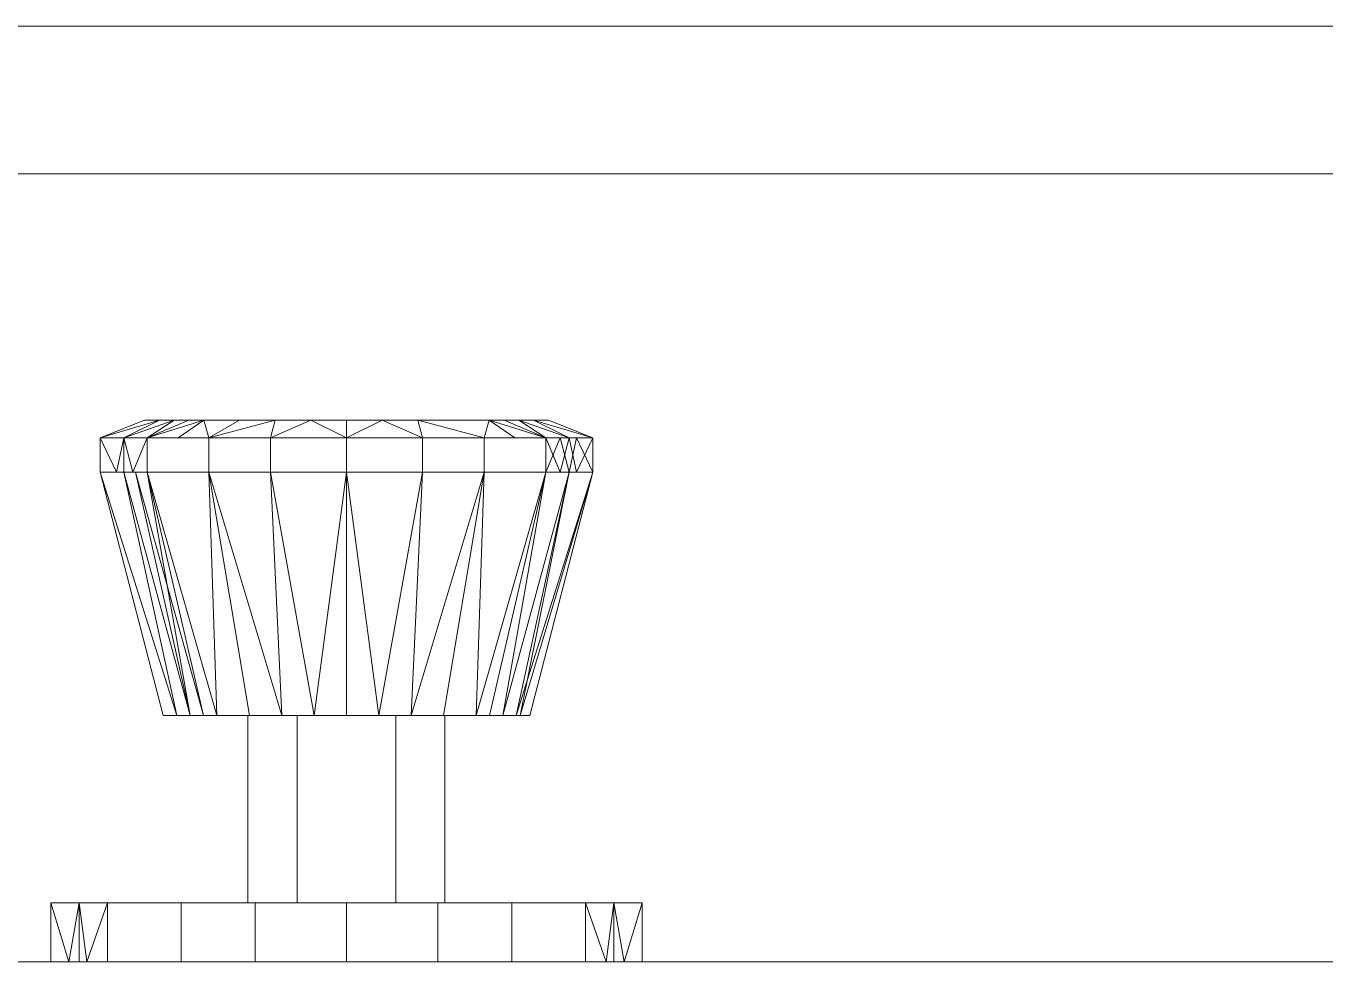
# Model space of a CAD drawing. Header units: millimetres. Extents: x -58504 to -31854, y -45142 to -12667.
# Drawn here: x -34116.3 to -33984.5, y -26763.8 to -26666.9 of the extents above; entities that cross this region are included whole.
import ezdxf

# ---------------------------------------------------------------- set-up
doc = ezdxf.new("R2010")
doc.units = ezdxf.units.MM
for name, color, linetype, lineweight in [('Doors', 7, 'Continuous', 9), ('Floors', 7, 'Continuous', 9), ('Frame_Mullion', 7, 'Continuous', 9), ('Walls', 7, 'Continuous', 9), ('五金器具', 7, 'Continuous', 9)]:
    doc.layers.add(name, color=color, linetype=linetype, lineweight=lineweight)

# ---------------------------------------------------------------- blocks, each defined once
blk = doc.blocks.new('單開-矩形- _1_ - 120 x 210 cm-432076-_3D_')
at = {"layer": 'Frame_Mullion', "color": 8}
mesh = blk.add_polyface(dxfattribs=at)
corners = [(600, -150, 2100), (-600, -150, 2100), (-600, -270, 2100), (600, -270, 2100)]
mesh.append_faces([[corners[k] for k in face] for face in [(0, 1, 2, 3)]], dxfattribs={"color": 8})
mesh = blk.add_polyface(dxfattribs=at)
corners = [(550, -190, 2050), (-550, -190, 2050), (-550, -150, 2050), (550, -150, 2050)]
mesh.append_faces([[corners[k] for k in face] for face in [(0, 1, 2, 3)]], dxfattribs={"color": 8})
mesh = blk.add_polyface(dxfattribs=at)
corners = [(550, -190), (530, -190), (530, -190, 2030), (-530, -190, 2030), (-530, -190), (-550, -190), (-550, -190, 2050), (550, -190, 2050)]
mesh.append_faces([[corners[k] for k in face] for face in [(2, 3, 6, 7)]], dxfattribs={"vtx1": -1, "vtx3": -1, "color": 8})
mesh.append_faces([[corners[k] for k in face] for face in [(0, 1, 2, 7)]], dxfattribs={"vtx2": -1, "color": 8})
mesh.append_faces([[corners[k] for k in face] for face in [(3, 4, 5, 6)]], dxfattribs={"vtx3": -1, "color": 8})
mesh = blk.add_polyface(dxfattribs=at)
corners = [(530, -270, 2030), (-530, -270, 2030), (-530, -190, 2030), (530, -190, 2030)]
mesh.append_faces([[corners[k] for k in face] for face in [(0, 1, 2, 3)]], dxfattribs={"color": 8})
mesh = blk.add_polyface(dxfattribs=at)
corners = [(530, -270), (600, -270), (600, -270, 2100), (-600, -270, 2100), (-600, -270), (-530, -270), (-530, -270, 2030), (530, -270, 2030)]
mesh.append_faces([[corners[k] for k in face] for face in [(6, 7, 2, 3)]], dxfattribs={"vtx1": -1, "vtx3": -1, "color": 8})
mesh.append_faces([[corners[k] for k in face] for face in [(4, 5, 6, 3)]], dxfattribs={"vtx2": -1, "color": 8})
mesh.append_faces([[corners[k] for k in face] for face in [(7, 0, 1, 2)]], dxfattribs={"vtx3": -1, "color": 8})
at = {"layer": '五金器具'}
mesh = blk.add_polyface(dxfattribs=at)
corners = [(485, -196, 1000), (479.27, -196, 982.37), (464.27, -196, 971.47), (445.73, -196, 971.47), (430.73, -196, 982.37), (425, -196, 1000), (425, -190, 1000), (430.73, -190, 982.37), (445.73, -190, 971.47), (464.27, -190, 971.47), (479.27, -190, 982.37), (485, -190, 1000), (438.23, -196, 976.92), (438.23, -190, 976.92), (427.86, -190, 991.18), (427.86, -196, 991.18), (455, -196, 971.47), (455, -190, 971.47), (481.37, -190, 988.82), (482.14, -196, 991.18), (471.77, -190, 976.92), (471.77, -196, 976.92), (483.18, -190, 994.41)]
mesh.append_faces([[corners[k] for k in face] for face in [(1, 18, 19), (19, 22, 0), (18, 1, 10)]], dxfattribs={"vtx0": -1, "vtx1": -1})
mesh.append_faces([[corners[k] for k in face] for face in [(19, 18, 22)]], dxfattribs={"vtx0": -1, "vtx2": -1})
mesh.append_faces([[corners[k] for k in face] for face in [(6, 14, 15, 5)]], dxfattribs={"vtx1": -1})
mesh.append_faces([[corners[k] for k in face] for face in [(12, 4, 7, 13), (13, 8, 3, 12), (4, 15, 14, 7), (16, 3, 8, 17), (2, 16, 17, 9), (21, 2, 9, 20), (1, 21, 20, 10)]], dxfattribs={"vtx1": -1, "vtx3": -1})
mesh.append_faces([[corners[k] for k in face] for face in [(22, 11, 0)]], dxfattribs={"vtx2": -1})
mesh = blk.add_polyface(dxfattribs=at)
corners = [(425, -196, 1000), (430.73, -196, 1017.63), (445.73, -196, 1028.53), (464.27, -196, 1028.53), (479.27, -196, 1017.63), (485, -196, 1000), (485, -190, 1000), (479.27, -190, 1017.63), (464.27, -190, 1028.53), (445.73, -190, 1028.53), (430.73, -190, 1017.63), (425, -190, 1000), (471.77, -196, 1023.08), (471.77, -190, 1023.08), (482.14, -190, 1008.82), (482.14, -196, 1008.82), (455, -196, 1028.53), (455, -190, 1028.53), (428.63, -190, 1011.18), (427.86, -196, 1008.82), (438.23, -190, 1023.08), (438.23, -196, 1023.08), (426.82, -190, 1005.59)]
mesh.append_faces([[corners[k] for k in face] for face in [(1, 18, 19), (19, 22, 0), (18, 1, 10)]], dxfattribs={"vtx0": -1, "vtx1": -1})
mesh.append_faces([[corners[k] for k in face] for face in [(19, 18, 22)]], dxfattribs={"vtx0": -1, "vtx2": -1})
mesh.append_faces([[corners[k] for k in face] for face in [(6, 14, 15, 5)]], dxfattribs={"vtx1": -1})
mesh.append_faces([[corners[k] for k in face] for face in [(14, 7, 4, 15), (13, 8, 3, 12), (7, 13, 12, 4), (16, 3, 8, 17), (2, 16, 17, 9), (21, 2, 9, 20), (1, 21, 20, 10)]], dxfattribs={"vtx1": -1, "vtx3": -1})
mesh.append_faces([[corners[k] for k in face] for face in [(22, 11, 0)]], dxfattribs={"vtx2": -1})
mesh = blk.add_polyface(dxfattribs=at)
corners = [(485, -190, 1000), (479.27, -190, 982.37), (464.27, -190, 971.47), (445.73, -190, 971.47), (430.73, -190, 982.37), (425, -190, 1000), (455, -190, 1000)]
mesh.append_faces([[corners[k] for k in face] for face in [(1, 2, 6, 0)]], dxfattribs={"vtx1": -1})
mesh.append_faces([[corners[k] for k in face] for face in [(2, 3, 6)]], dxfattribs={"vtx1": -1, "vtx2": -1})
mesh.append_faces([[corners[k] for k in face] for face in [(4, 5, 6, 3)]], dxfattribs={"vtx2": -1})
mesh = blk.add_polyface(dxfattribs=at)
corners = [(425, -190, 1000), (430.73, -190, 1017.63), (445.73, -190, 1028.53), (464.27, -190, 1028.53), (479.27, -190, 1017.63), (485, -190, 1000), (455, -190, 1000)]
mesh.append_faces([[corners[k] for k in face] for face in [(3, 6, 2)]], dxfattribs={"vtx0": -1, "vtx1": -1})
mesh.append_faces([[corners[k] for k in face] for face in [(1, 2, 6, 0)]], dxfattribs={"vtx1": -1})
mesh.append_faces([[corners[k] for k in face] for face in [(4, 5, 6, 3)]], dxfattribs={"vtx2": -1})
mesh = blk.add_polyface(dxfattribs=at)
corners = [(465, -196, 1000), (460, -196, 991.34), (450, -196, 991.34), (445, -196, 1000), (425, -196, 1000), (430.73, -196, 982.37), (445.73, -196, 971.47), (464.27, -196, 971.47), (479.27, -196, 982.37), (485, -196, 1000)]
mesh.append_faces([[corners[k] for k in face] for face in [(1, 7, 8, 0)]], dxfattribs={"vtx0": -1, "vtx2": -1})
mesh.append_faces([[corners[k] for k in face] for face in [(9, 0, 8)]], dxfattribs={"vtx1": -1})
mesh.append_faces([[corners[k] for k in face] for face in [(6, 7, 1, 2), (5, 6, 2, 3)]], dxfattribs={"vtx1": -1, "vtx3": -1})
mesh.append_faces([[corners[k] for k in face] for face in [(3, 4, 5)]], dxfattribs={"vtx2": -1})
mesh = blk.add_polyface(dxfattribs=at)
corners = [(445, -196, 1000), (450, -196, 1008.66), (460, -196, 1008.66), (465, -196, 1000), (485, -196, 1000), (479.27, -196, 1017.63), (464.27, -196, 1028.53), (445.73, -196, 1028.53), (430.73, -196, 1017.63), (425, -196, 1000)]
mesh.append_faces([[corners[k] for k in face] for face in [(0, 8, 9)]], dxfattribs={"vtx0": -1})
mesh.append_faces([[corners[k] for k in face] for face in [(1, 7, 8, 0), (7, 1, 2)]], dxfattribs={"vtx0": -1, "vtx2": -1})
mesh.append_faces([[corners[k] for k in face] for face in [(2, 5, 6, 7)]], dxfattribs={"vtx0": -1, "vtx3": -1})
mesh.append_faces([[corners[k] for k in face] for face in [(3, 4, 5, 2)]], dxfattribs={"vtx2": -1})
mesh = blk.add_polyface(dxfattribs=at)
corners = [(465, -215, 1000), (460, -215, 991.34), (450, -215, 991.34), (445, -215, 1000), (445, -196, 1000), (450, -196, 991.34), (460, -196, 991.34), (465, -196, 1000)]
mesh.append_faces([[corners[k] for k in face] for face in [(4, 5, 2, 3)]], dxfattribs={"vtx1": -1})
mesh.append_faces([[corners[k] for k in face] for face in [(1, 2, 5, 6)]], dxfattribs={"vtx1": -1, "vtx3": -1})
mesh.append_faces([[corners[k] for k in face] for face in [(6, 7, 0, 1)]], dxfattribs={"vtx3": -1})
mesh = blk.add_polyface(dxfattribs=at)
corners = [(445, -215, 1000), (450, -215, 1008.66), (460, -215, 1008.66), (465, -215, 1000), (465, -196, 1000), (460, -196, 1008.66), (450, -196, 1008.66), (445, -196, 1000)]
mesh.append_faces([[corners[k] for k in face] for face in [(4, 5, 2, 3)]], dxfattribs={"vtx1": -1})
mesh.append_faces([[corners[k] for k in face] for face in [(1, 2, 5, 6)]], dxfattribs={"vtx1": -1, "vtx3": -1})
mesh.append_faces([[corners[k] for k in face] for face in [(6, 7, 0, 1)]], dxfattribs={"vtx3": -1})
mesh = blk.add_polyface(dxfattribs=at)
corners = [(480, -239.7, 1000), (475.23, -239.7, 985.31), (462.73, -239.7, 976.22), (447.27, -239.7, 976.22), (434.77, -239.7, 985.31), (430, -239.7, 1000), (436.4, -215, 1000), (441.85, -215, 986.85), (455, -215, 981.4), (468.15, -215, 986.85), (473.6, -215, 1000), (448.42, -215, 984.12), (461.58, -215, 984.12), (439.12, -215, 993.42), (470.88, -215, 993.42), (441.02, -239.7, 980.76), (468.98, -239.7, 980.76), (458.29, -215, 982.76), (455, -239.7, 976.22), (451.71, -215, 982.76), (440.49, -215, 990.14), (432.39, -239.7, 992.65), (477.61, -239.7, 992.65), (472.24, -215, 996.71), (476.42, -239.7, 988.98), (445.14, -215, 985.49), (464.86, -215, 985.49), (437.76, -215, 996.71), (469.51, -215, 990.14)]
mesh.append_faces([[corners[k] for k in face] for face in [(27, 5, 6), (0, 23, 10)]], dxfattribs={"vtx0": -1})
mesh.append_faces([[corners[k] for k in face] for face in [(18, 17, 2), (5, 27, 21), (3, 19, 18), (17, 18, 8), (1, 28, 24)]], dxfattribs={"vtx0": -1, "vtx1": -1})
mesh.append_faces([[corners[k] for k in face] for face in [(1, 9, 28), (14, 22, 24), (15, 25, 11), (18, 19, 8), (9, 1, 16), (11, 3, 15), (16, 12, 26), (3, 11, 19), (13, 4, 21), (15, 7, 25), (12, 16, 2)]], dxfattribs={"vtx0": -1, "vtx2": -1})
mesh.append_faces([[corners[k] for k in face] for face in [(15, 4, 7), (20, 7, 4, 13), (0, 22, 23), (17, 12, 2), (14, 23, 22), (28, 14, 24), (26, 9, 16), (27, 13, 21)]], dxfattribs={"vtx1": -1, "vtx2": -1})
mesh = blk.add_polyface(dxfattribs=at)
corners = [(430, -239.7, 1000), (434.77, -239.7, 1014.69), (447.27, -239.7, 1023.78), (462.73, -239.7, 1023.78), (475.23, -239.7, 1014.69), (480, -239.7, 1000), (473.6, -215, 1000), (468.15, -215, 1013.15), (455, -215, 1018.6), (441.85, -215, 1013.15), (436.4, -215, 1000), (461.58, -215, 1015.88), (448.42, -215, 1015.88), (470.88, -215, 1006.58), (439.12, -215, 1006.58), (468.98, -239.7, 1019.24), (441.02, -239.7, 1019.24), (455, -239.7, 1023.78), (458.29, -215, 1017.24), (451.71, -215, 1017.24), (469.51, -215, 1009.86), (477.61, -239.7, 1007.35), (437.37, -215, 1002.33), (432.39, -239.7, 1007.35), (440.49, -215, 1009.86), (464.86, -215, 1014.51), (445.14, -215, 1014.51), (472.24, -215, 1003.29)]
mesh.append_faces([[corners[k] for k in face] for face in [(27, 5, 6)]], dxfattribs={"vtx0": -1})
mesh.append_faces([[corners[k] for k in face] for face in [(5, 27, 21), (23, 22, 0), (17, 19, 2), (22, 23, 14), (19, 17, 8), (3, 18, 17)]], dxfattribs={"vtx0": -1, "vtx1": -1})
mesh.append_faces([[corners[k] for k in face] for face in [(15, 25, 11), (4, 13, 20), (17, 18, 8), (11, 3, 15), (9, 1, 16), (16, 12, 26), (13, 4, 21), (3, 11, 18), (1, 9, 24), (15, 7, 25), (12, 16, 2)]], dxfattribs={"vtx0": -1, "vtx2": -1})
mesh.append_faces([[corners[k] for k in face] for face in [(24, 14, 1), (15, 4, 7), (20, 7, 4), (19, 12, 2), (23, 1, 14), (26, 9, 16), (27, 13, 21)]], dxfattribs={"vtx1": -1, "vtx2": -1})
mesh.append_faces([[corners[k] for k in face] for face in [(22, 10, 0)]], dxfattribs={"vtx2": -1})
mesh = blk.add_polyface(dxfattribs=at)
corners = [(473.6, -215, 1000), (468.15, -215, 986.85), (455, -215, 981.4), (441.85, -215, 986.85), (436.4, -215, 1000), (445, -215, 1000), (450, -215, 991.34), (460, -215, 991.34), (465, -215, 1000)]
mesh.append_faces([[corners[k] for k in face] for face in [(3, 6, 2)]], dxfattribs={"vtx0": -1, "vtx1": -1})
mesh.append_faces([[corners[k] for k in face] for face in [(7, 1, 2, 6)]], dxfattribs={"vtx0": -1, "vtx2": -1})
mesh.append_faces([[corners[k] for k in face] for face in [(8, 0, 1, 7)]], dxfattribs={"vtx2": -1})
mesh.append_faces([[corners[k] for k in face] for face in [(3, 4, 5, 6)]], dxfattribs={"vtx3": -1})
mesh = blk.add_polyface(dxfattribs=at)
corners = [(436.4, -215, 1000), (441.85, -215, 1013.15), (455, -215, 1018.6), (468.15, -215, 1013.15), (473.6, -215, 1000), (465, -215, 1000), (460, -215, 1008.66), (450, -215, 1008.66), (445, -215, 1000)]
mesh.append_faces([[corners[k] for k in face] for face in [(3, 5, 6, 2)]], dxfattribs={"vtx0": -1, "vtx2": -1})
mesh.append_faces([[corners[k] for k in face] for face in [(0, 1, 8)]], dxfattribs={"vtx1": -1})
mesh.append_faces([[corners[k] for k in face] for face in [(6, 7, 2)]], dxfattribs={"vtx1": -1, "vtx2": -1})
mesh.append_faces([[corners[k] for k in face] for face in [(1, 2, 7, 8)]], dxfattribs={"vtx1": -1, "vtx3": -1})
mesh.append_faces([[corners[k] for k in face] for face in [(3, 4, 5)]], dxfattribs={"vtx2": -1})
mesh = blk.add_polyface(dxfattribs=at)
corners = [(480, -243.2, 1000), (475.23, -243.2, 985.31), (462.73, -243.2, 976.22), (447.27, -243.2, 976.22), (434.77, -243.2, 985.31), (430, -243.2, 1000), (430, -239.7, 1000), (434.77, -239.7, 985.31), (447.27, -239.7, 976.22), (462.73, -239.7, 976.22), (475.23, -239.7, 985.31), (480, -239.7, 1000), (433.32, -243.2, 989.79), (432.39, -239.7, 992.65), (441.02, -239.7, 980.76), (441.02, -243.2, 980.76), (455, -243.2, 976.22), (455, -239.7, 976.22), (468.98, -239.7, 980.76), (468.98, -243.2, 980.76), (476.68, -239.7, 989.79), (477.61, -243.2, 992.65), (431.66, -243.2, 994.9), (478.34, -239.7, 994.9)]
mesh.append_faces([[corners[k] for k in face] for face in [(7, 12, 13), (21, 23, 0), (1, 20, 21), (20, 1, 10)]], dxfattribs={"vtx0": -1, "vtx1": -1})
mesh.append_faces([[corners[k] for k in face] for face in [(13, 12, 22), (21, 20, 23), (7, 4, 12)]], dxfattribs={"vtx0": -1, "vtx2": -1})
mesh.append_faces([[corners[k] for k in face] for face in [(6, 13, 22)]], dxfattribs={"vtx1": -1, "vtx2": -1})
mesh.append_faces([[corners[k] for k in face] for face in [(15, 4, 7, 14), (14, 8, 3, 15), (17, 9, 2, 16), (19, 2, 9, 18), (18, 10, 1, 19), (16, 3, 8, 17)]], dxfattribs={"vtx1": -1, "vtx3": -1})
mesh.append_faces([[corners[k] for k in face] for face in [(22, 5, 6), (23, 11, 0)]], dxfattribs={"vtx2": -1})
mesh = blk.add_polyface(dxfattribs=at)
corners = [(430, -243.2, 1000), (434.77, -243.2, 1014.69), (447.27, -243.2, 1023.78), (462.73, -243.2, 1023.78), (475.23, -243.2, 1014.69), (480, -243.2, 1000), (480, -239.7, 1000), (475.23, -239.7, 1014.69), (462.73, -239.7, 1023.78), (447.27, -239.7, 1023.78), (434.77, -239.7, 1014.69), (430, -239.7, 1000), (468.98, -243.2, 1019.24), (468.98, -239.7, 1019.24), (477.61, -239.7, 1007.35), (477.61, -243.2, 1007.35), (455, -243.2, 1023.78), (455, -239.7, 1023.78), (433.32, -239.7, 1010.21), (432.39, -243.2, 1007.35), (441.02, -239.7, 1019.24), (441.02, -243.2, 1019.24), (431.66, -239.7, 1005.1)]
mesh.append_faces([[corners[k] for k in face] for face in [(1, 18, 19), (19, 22, 0), (18, 1, 10)]], dxfattribs={"vtx0": -1, "vtx1": -1})
mesh.append_faces([[corners[k] for k in face] for face in [(19, 18, 22)]], dxfattribs={"vtx0": -1, "vtx2": -1})
mesh.append_faces([[corners[k] for k in face] for face in [(6, 14, 15, 5)]], dxfattribs={"vtx1": -1})
mesh.append_faces([[corners[k] for k in face] for face in [(12, 4, 7, 13), (13, 8, 3, 12), (4, 15, 14, 7), (16, 3, 8, 17), (2, 16, 17, 9), (21, 2, 9, 20), (1, 21, 20, 10)]], dxfattribs={"vtx1": -1, "vtx3": -1})
mesh.append_faces([[corners[k] for k in face] for face in [(22, 11, 0)]], dxfattribs={"vtx2": -1})
mesh = blk.add_polyface(dxfattribs=at)
corners = [(475.5, -245, 1000), (469.5, -245, 985.5), (455, -245, 979.5), (440.5, -245, 985.5), (434.5, -245, 1000), (430, -243.2, 1000), (434.77, -243.2, 985.31), (447.27, -243.2, 976.22), (462.73, -243.2, 976.22), (475.23, -243.2, 985.31), (480, -243.2, 1000), (462.25, -245, 982.5), (447.75, -245, 982.5), (437.5, -245, 992.75), (432.39, -243.2, 992.65), (472.5, -245, 992.75), (477.61, -243.2, 992.65), (441.02, -243.2, 980.76), (468.98, -243.2, 980.76), (451.38, -245, 981), (455, -243.2, 976.22), (458.62, -245, 981), (439, -245, 989.13), (436, -245, 996.38), (471, -245, 989.13), (474, -245, 996.38), (444.13, -245, 984), (472.1, -243.2, 983.03), (465.87, -245, 984)]
mesh.append_faces([[corners[k] for k in face] for face in [(25, 10, 0)]], dxfattribs={"vtx0": -1})
mesh.append_faces([[corners[k] for k in face] for face in [(20, 19, 7), (8, 21, 20), (2, 20, 21), (10, 25, 16), (19, 20, 2)]], dxfattribs={"vtx0": -1, "vtx1": -1})
mesh.append_faces([[corners[k] for k in face] for face in [(8, 11, 21), (23, 5, 14), (1, 18, 27), (11, 8, 18), (3, 6, 17), (12, 17, 7), (1, 27, 9), (6, 3, 22), (14, 13, 23), (15, 9, 16), (18, 1, 28)]], dxfattribs={"vtx0": -1, "vtx2": -1})
mesh.append_faces([[corners[k] for k in face] for face in [(17, 12, 26, 3)]], dxfattribs={"vtx0": -1, "vtx3": -1})
mesh.append_faces([[corners[k] for k in face] for face in [(14, 6, 13), (24, 1, 9, 15), (19, 12, 7), (22, 13, 6), (28, 11, 18), (25, 15, 16)]], dxfattribs={"vtx1": -1, "vtx2": -1})
mesh.append_faces([[corners[k] for k in face] for face in [(23, 4, 5)]], dxfattribs={"vtx2": -1})
mesh = blk.add_polyface(dxfattribs=at)
corners = [(434.5, -245, 1000), (440.5, -245, 1014.5), (455, -245, 1020.5), (469.5, -245, 1014.5), (475.5, -245, 1000), (480, -243.2, 1000), (475.23, -243.2, 1014.69), (462.73, -243.2, 1023.78), (447.27, -243.2, 1023.78), (434.77, -243.2, 1014.69), (430, -243.2, 1000), (447.75, -245, 1017.5), (462.25, -245, 1017.5), (472.5, -245, 1007.25), (477.61, -243.2, 1007.35), (437.5, -245, 1007.25), (432.39, -243.2, 1007.35), (468.98, -243.2, 1019.24), (441.02, -243.2, 1019.24), (458.62, -245, 1019), (455, -243.2, 1023.78), (451.38, -245, 1019), (471, -245, 1010.87), (474, -245, 1003.62), (439, -245, 1010.87), (436, -245, 1003.62), (465.87, -245, 1016), (437.9, -243.2, 1016.97), (444.13, -245, 1016)]
mesh.append_faces([[corners[k] for k in face] for face in [(25, 10, 0)]], dxfattribs={"vtx0": -1})
mesh.append_faces([[corners[k] for k in face] for face in [(1, 9, 24), (20, 19, 7), (8, 21, 20), (2, 20, 21), (10, 25, 16), (19, 20, 2)]], dxfattribs={"vtx0": -1, "vtx1": -1})
mesh.append_faces([[corners[k] for k in face] for face in [(8, 11, 21), (23, 5, 14), (17, 12, 26), (1, 18, 27), (11, 8, 18), (3, 6, 17), (12, 17, 7), (9, 15, 24), (1, 27, 9), (6, 3, 22), (14, 13, 23), (15, 9, 16)]], dxfattribs={"vtx0": -1, "vtx2": -1})
mesh.append_faces([[corners[k] for k in face] for face in [(14, 6, 13), (19, 12, 7), (22, 13, 6), (28, 11, 18, 1), (25, 15, 16), (26, 3, 17)]], dxfattribs={"vtx1": -1, "vtx2": -1})
mesh.append_faces([[corners[k] for k in face] for face in [(23, 4, 5)]], dxfattribs={"vtx2": -1})
mesh = blk.add_polyface(dxfattribs=at)
corners = [(455, -245, 1000), (434.5, -245, 1000), (440.5, -245, 985.5), (455, -245, 979.5), (469.5, -245, 985.5), (475.5, -245, 1000)]
mesh.append_faces([[corners[k] for k in face] for face in [(2, 3, 0, 1)]], dxfattribs={"vtx1": -1})
mesh.append_faces([[corners[k] for k in face] for face in [(4, 5, 0, 3)]], dxfattribs={"vtx2": -1})
mesh = blk.add_polyface(dxfattribs=at)
corners = [(455, -245, 1000), (475.5, -245, 1000), (469.5, -245, 1014.5), (455, -245, 1020.5), (440.5, -245, 1014.5), (434.5, -245, 1000)]
mesh.append_faces([[corners[k] for k in face] for face in [(4, 5, 0, 3)]], dxfattribs={"vtx2": -1})
mesh.append_faces([[corners[k] for k in face] for face in [(0, 1, 2, 3)]], dxfattribs={"vtx3": -1})

msp = doc.modelspace()

# ---------------------------------------------------------------- block references
at = {"layer": 'Doors', "color": 8, "rotation": 180}
msp.add_blockref('單開-矩形- _1_ - 120 x 210 cm-432076-_3D_', (-33628.81, -26951.86, 11000), dxfattribs=at)

# ---------------------------------------------------------------- meshes
at = {"layer": 'Floors', "color": 9}
mesh = msp.add_polyface(dxfattribs=at)
corners = [(-42028.81, -14316.86, 10820), (-42028.81, -12666.86, 10820), (-38828.81, -12666.86, 10820), (-38828.81, -14316.86, 10820), (-33278.81, -14316.86, 10820), (-33278.81, -21316.86, 10820), (-32828.81, -21316.86, 10820), (-32828.81, -31066.86, 10820), (-33278.81, -31066.86, 10820), (-33278.81, -33116.86, 10820), (-31853.81, -33116.86, 10820), (-31853.81, -36466.86, 10820), (-33278.81, -36466.86, 10820), (-33278.81, -43716.86, 10820), (-35428.81, -43716.86, 10820), (-35428.81, -45141.86, 10820), (-38778.81, -45141.86, 10820), (-38778.81, -43716.86, 10820), (-42303.81, -43716.86, 10820), (-42303.81, -45141.86, 10820), (-45653.81, -45141.86, 10820), (-45653.81, -43716.86, 10820), (-49578.81, -43716.86, 10820), (-49578.81, -45141.86, 10820), (-52928.81, -45141.86, 10820), (-52928.81, -43766.86, 10820), (-57078.81, -43766.86, 10820), (-57078.81, -36466.86, 10820), (-58503.82, -36466.86, 10820), (-58503.82, -33116.86, 10820), (-57128.82, -33116.86, 10820), (-57128.82, -29916.86, 10820), (-49328.81, -29916.86, 10820), (-49328.81, -29141.86, 10820), (-50703.81, -29141.86, 10820), (-50703.81, -22316.86, 10820), (-49928.8, -22316.86, 10820), (-49928.8, -21466.86, 10820), (-50703.81, -21466.86, 10820), (-50703.81, -18116.86, 10820), (-49328.81, -18116.86, 10820), (-49328.81, -14316.86, 10820), (-38978.81, -22666.86, 10820), (-39228.81, -22666.86, 10820), (-39228.81, -24116.86, 10820), (-38978.81, -24116.86, 10820), (-33828.81, -24116.86, 10820), (-33828.81, -21916.86, 10820), (-38828.81, -21916.86, 10820), (-38828.81, -24116.86, 10820), (-34578.81, -26766.86, 10820), (-38878.81, -26766.86, 10820), (-38878.81, -27206.86, 10820), (-34578.81, -27206.86, 10820), (-38878.81, -27356.86, 10820), (-38878.81, -30316.86, 10820), (-34988.81, -30316.86, 10820), (-34988.81, -28936.86, 10820), (-34728.81, -28936.86, 10820), (-34728.81, -27356.86, 10820), (-41978.81, -25141.86, 10820), (-42328.81, -25141.86, 10820), (-42328.81, -26791.86, 10820), (-41978.81, -26791.86, 10820), (-42028.81, -31316.86, 10820), (-42028.81, -30591.86, 10820), (-43728.81, -30591.86, 10820), (-43728.81, -31316.86, 10820), (-43878.81, -31926.86, 10820), (-43878.81, -30591.86, 10820), (-44378.81, -30591.86, 10820), (-44378.81, -31926.86, 10820), (-46428.81, -33441.86, 10820), (-47428.81, -33441.86, 10820), (-47428.81, -34116.86, 10820), (-46428.81, -34116.86, 10820), (-45328.81, -33441.86, 10820), (-46328.81, -33441.86, 10820), (-46328.81, -34116.86, 10820), (-45328.81, -34116.86, 10820), (-49028.81, -30591.86, 10820), (-49028.81, -33291.86, 10820), (-45908.81, -33291.86, 10820), (-45908.81, -30591.86, 10820), (-39228.81, -26816.86, 10820), (-39228.81, -29916.86, 10820), (-39028.81, -29916.86, 10820), (-39028.81, -26816.86, 10820), (-46353.81, -36916.36, 10820), (-46653.81, -36916.36, 10820), (-46653.81, -37166.86, 10820), (-46353.81, -37166.86, 10820), (-56178.81, -38966.86, 10820), (-56928.81, -38966.86, 10820), (-56928.81, -39266.86, 10820), (-56178.81, -39266.86, 10820), (-52628.81, -36916.86, 10820), (-53378.81, -36916.86, 10820), (-53378.81, -37066.86, 10820), (-52628.81, -37066.86, 10820), (-49928.81, -31066.86, 10820), (-49928.81, -31466.86, 10820), (-49728.81, -31466.86, 10820), (-49728.81, -31066.86, 10820), (-51278.81, -35816.86, 10820), (-51578.81, -35816.86, 10820), (-51578.81, -36316.86, 10820), (-51278.81, -36316.86, 10820), (-46803.81, -39566.86, 10820), (-47103.81, -39566.86, 10820), (-47103.81, -40066.86, 10820), (-46803.81, -40066.86, 10820), (-36948.81, -36916.86, 10820), (-37248.81, -36916.86, 10820), (-37248.81, -37266.86, 10820), (-36948.81, -37266.86, 10820), (-34078.81, -39626.86, 10820), (-33778.81, -39626.86, 10820), (-33778.81, -39326.86, 10820), (-34078.81, -39326.86, 10820), (-36988.81, -30916.86, 10820), (-37288.81, -30916.86, 10820), (-37288.81, -31266.86, 10820), (-36988.81, -31266.86, 10820), (-44528.81, -14466.86, 10820), (-44828.81, -14466.86, 10820), (-44828.81, -15216.86, 10820), (-44528.81, -15216.86, 10820), (-41078.81, -19666.86, 10820), (-41878.81, -19666.86, 10820), (-41878.81, -19966.86, 10820), (-41078.81, -19966.86, 10820)]
mesh.append_faces([[corners[k] for k in face] for face in [(30, 27, 28, 29), (3, 0, 1, 2)]], dxfattribs={"vtx0": -1, "color": 9})
mesh.append_faces([[corners[k] for k in face] for face in [(111, 21, 110), (106, 96, 105), (82, 73, 81), (32, 100, 31), (101, 31, 100), (44, 60, 43)]], dxfattribs={"vtx0": -1, "vtx1": -1, "color": 9})
mesh.append_faces([[corners[k] for k in face] for face in [(109, 107, 90, 108), (74, 104, 81, 73), (79, 68, 64), (62, 83, 33, 61), (66, 69, 62, 65), (130, 61, 36), (52, 54, 87, 51)]], dxfattribs={"vtx0": -1, "vtx1": -1, "vtx2": -1, "color": 9})
mesh.append_faces([[corners[k] for k in face] for face in [(17, 114, 116, 14), (9, 12, 112, 123), (64, 122, 113, 79), (44, 51, 84, 60)]], dxfattribs={"vtx0": -1, "vtx1": -1, "vtx2": -1, "vtx3": -1, "color": 9})
mesh.append_faces([[corners[k] for k in face] for face in [(27, 98, 92, 93), (82, 77, 72, 73), (71, 76, 82, 83), (32, 80, 103, 100), (40, 126, 129, 130)]], dxfattribs={"vtx0": -1, "vtx1": -1, "vtx3": -1, "color": 9})
mesh.append_faces([[corners[k] for k in face] for face in [(95, 25, 26, 94), (94, 26, 27, 93), (115, 119, 116, 114), (72, 77, 78, 75), (68, 79, 76, 71), (12, 115, 112), (68, 67, 64), (123, 112, 113, 122), (33, 83, 80, 32), (83, 70, 71), (69, 66, 67, 68), (126, 40, 41, 125), (0, 124, 125, 41), (58, 7, 8), (51, 87, 84), (42, 48, 49, 45)]], dxfattribs={"vtx0": -1, "vtx2": -1, "color": 9})
mesh.append_faces([[corners[k] for k in face] for face in [(25, 98, 99, 22), (110, 21, 22, 99), (108, 90, 91, 18), (105, 96, 97, 30), (81, 104, 105, 101), (114, 17, 18, 91), (12, 118, 119, 115), (88, 78, 79, 113), (62, 69, 70, 83), (65, 62, 63, 85), (130, 36, 37, 40), (48, 131, 128, 3), (55, 121, 122, 64), (7, 53, 50, 46), (51, 44, 45, 49), (48, 42, 43, 131)]], dxfattribs={"vtx0": -1, "vtx2": -1, "vtx3": -1, "color": 9})
mesh.append_faces([[corners[k] for k in face] for face in [(16, 17, 14, 15), (35, 36, 34), (57, 58, 56)]], dxfattribs={"vtx1": -1, "color": 9})
mesh.append_faces([[corners[k] for k in face] for face in [(101, 102, 81), (76, 77, 82), (126, 127, 129), (130, 131, 43), (85, 86, 55)]], dxfattribs={"vtx1": -1, "vtx2": -1, "color": 9})
mesh.append_faces([[corners[k] for k in face] for face in [(95, 92, 98, 25), (109, 110, 99, 107), (111, 108, 18, 21), (97, 98, 27, 30), (30, 31, 101, 105), (74, 75, 89, 104), (88, 89, 75, 78), (33, 34, 36, 61), (60, 61, 130, 43), (64, 65, 85, 55), (128, 129, 0, 3), (127, 124, 0, 129), (8, 9, 56, 58), (123, 120, 56, 9), (58, 59, 53, 7)]], dxfattribs={"vtx1": -1, "vtx2": -1, "vtx3": -1, "color": 9})
mesh.append_faces([[corners[k] for k in face] for face in [(106, 107, 99, 96), (107, 104, 89, 90), (80, 81, 102, 103), (12, 13, 117, 118), (116, 117, 13, 14), (113, 114, 91, 88), (63, 60, 84, 85), (120, 121, 55, 56), (54, 55, 86, 87), (59, 54, 52, 53), (50, 51, 49, 46), (46, 47, 6, 7), (47, 48, 5, 6)]], dxfattribs={"vtx1": -1, "vtx3": -1, "color": 9})
mesh.append_faces([[corners[k] for k in face] for face in [(23, 24, 25, 22), (10, 11, 12, 9)]], dxfattribs={"vtx2": -1, "color": 9})
mesh.append_faces([[corners[k] for k in face] for face in [(3, 4, 5, 48)]], dxfattribs={"vtx2": -1, "vtx3": -1, "color": 9})
mesh.append_faces([[corners[k] for k in face] for face in [(18, 19, 20, 21), (37, 38, 39, 40)]], dxfattribs={"vtx3": -1, "color": 9})
mesh = msp.add_polyface(dxfattribs=at)
corners = [(-42028.81, -14316.86, 11000), (-49328.81, -14316.86, 11000), (-49328.81, -18116.86, 11000), (-50703.81, -18116.86, 11000), (-50703.81, -21466.86, 11000), (-49928.8, -21466.86, 11000), (-49928.8, -22316.86, 11000), (-50703.81, -22316.86, 11000), (-50703.81, -29141.86, 11000), (-49328.81, -29141.86, 11000), (-49328.81, -29916.86, 11000), (-57128.82, -29916.86, 11000), (-57128.82, -33116.86, 11000), (-58503.82, -33116.86, 11000), (-58503.82, -36466.86, 11000), (-57078.81, -36466.86, 11000), (-57078.81, -43766.86, 11000), (-52928.81, -43766.86, 11000), (-52928.81, -45141.86, 11000), (-49578.81, -45141.86, 11000), (-49578.81, -43716.86, 11000), (-45653.81, -43716.86, 11000), (-45653.81, -45141.86, 11000), (-42303.81, -45141.86, 11000), (-42303.81, -43716.86, 11000), (-38778.81, -43716.86, 11000), (-38778.81, -45141.86, 11000), (-35428.81, -45141.86, 11000), (-35428.81, -43716.86, 11000), (-33278.81, -43716.86, 11000), (-33278.81, -36466.86, 11000), (-31853.81, -36466.86, 11000), (-31853.81, -33116.86, 11000), (-33278.81, -33116.86, 11000), (-33278.81, -31066.86, 11000), (-32828.81, -31066.86, 11000), (-32828.81, -21316.86, 11000), (-33278.81, -21316.86, 11000), (-33278.81, -14316.86, 11000), (-38828.81, -14316.86, 11000), (-38828.81, -12666.86, 11000), (-42028.81, -12666.86, 11000), (-38978.81, -22666.86, 11000), (-38978.81, -24116.86, 11000), (-39228.81, -24116.86, 11000), (-39228.81, -22666.86, 11000), (-33828.81, -24116.86, 11000), (-38828.81, -24116.86, 11000), (-38828.81, -21916.86, 11000), (-33828.81, -21916.86, 11000), (-34578.81, -26766.86, 11000), (-34578.81, -27206.86, 11000), (-38878.81, -27206.86, 11000), (-38878.81, -26766.86, 11000), (-38878.81, -27356.86, 11000), (-34728.81, -27356.86, 11000), (-34728.81, -28936.86, 11000), (-34988.81, -28936.86, 11000), (-34988.81, -30316.86, 11000), (-38878.81, -30316.86, 11000), (-41978.81, -25141.86, 11000), (-41978.81, -26791.86, 11000), (-42328.81, -26791.86, 11000), (-42328.81, -25141.86, 11000), (-42028.81, -31316.86, 11000), (-43728.81, -31316.86, 11000), (-43728.81, -30591.86, 11000), (-42028.81, -30591.86, 11000), (-43878.81, -31926.86, 11000), (-44378.81, -31926.86, 11000), (-44378.81, -30591.86, 11000), (-43878.81, -30591.86, 11000), (-46428.81, -33441.86, 11000), (-46428.81, -34116.86, 11000), (-47428.81, -34116.86, 11000), (-47428.81, -33441.86, 11000), (-45328.81, -33441.86, 11000), (-45328.81, -34116.86, 11000), (-46328.81, -34116.86, 11000), (-46328.81, -33441.86, 11000), (-49028.81, -30591.86, 11000), (-45908.81, -30591.86, 11000), (-45908.81, -33291.86, 11000), (-49028.81, -33291.86, 11000), (-39228.81, -26816.86, 11000), (-39028.81, -26816.86, 11000), (-39028.81, -29916.86, 11000), (-39228.81, -29916.86, 11000), (-46353.81, -36916.36, 11000), (-46353.81, -37166.86, 11000), (-46653.81, -37166.86, 11000), (-46653.81, -36916.36, 11000), (-56178.81, -38966.86, 11000), (-56178.81, -39266.86, 11000), (-56928.81, -39266.86, 11000), (-56928.81, -38966.86, 11000), (-52628.81, -36916.86, 11000), (-52628.81, -37066.86, 11000), (-53378.81, -37066.86, 11000), (-53378.81, -36916.86, 11000), (-49928.81, -31066.86, 11000), (-49728.81, -31066.86, 11000), (-49728.81, -31466.86, 11000), (-49928.81, -31466.86, 11000), (-51278.81, -35816.86, 11000), (-51278.81, -36316.86, 11000), (-51578.81, -36316.86, 11000), (-51578.81, -35816.86, 11000), (-46803.81, -39566.86, 11000), (-46803.81, -40066.86, 11000), (-47103.81, -40066.86, 11000), (-47103.81, -39566.86, 11000), (-36948.81, -36916.86, 11000), (-36948.81, -37266.86, 11000), (-37248.81, -37266.86, 11000), (-37248.81, -36916.86, 11000), (-34078.81, -39626.86, 11000), (-34078.81, -39326.86, 11000), (-33778.81, -39326.86, 11000), (-33778.81, -39626.86, 11000), (-36988.81, -30916.86, 11000), (-36988.81, -31266.86, 11000), (-37288.81, -31266.86, 11000), (-37288.81, -30916.86, 11000), (-44528.81, -14466.86, 11000), (-44528.81, -15216.86, 11000), (-44828.81, -15216.86, 11000), (-44828.81, -14466.86, 11000), (-41078.81, -19666.86, 11000), (-41078.81, -19966.86, 11000), (-41878.81, -19966.86, 11000), (-41878.81, -19666.86, 11000)]
mesh.append_faces([[corners[k] for k in face] for face in [(5, 2, 3, 4), (24, 21, 22, 23), (28, 25, 26, 27)]], dxfattribs={"vtx0": -1, "color": 9})
mesh.append_faces([[corners[k] for k in face] for face in [(75, 83, 74), (92, 15, 95), (65, 68, 64)]], dxfattribs={"vtx0": -1, "vtx1": -1, "color": 9})
mesh.append_faces([[corners[k] for k in face] for face in [(126, 2, 131, 125), (63, 6, 9, 62), (71, 66, 62, 70), (109, 21, 24)]], dxfattribs={"vtx0": -1, "vtx1": -1, "vtx2": -1, "color": 9})
mesh.append_faces([[corners[k] for k in face] for face in [(81, 70, 62, 9), (103, 12, 107, 83), (12, 15, 99, 107), (104, 91, 74, 83), (111, 90, 105, 97), (33, 121, 112, 30), (64, 77, 115, 122), (116, 114, 25, 28)]], dxfattribs={"vtx0": -1, "vtx1": -1, "vtx2": -1, "vtx3": -1, "color": 9})
mesh.append_faces([[corners[k] for k in face] for face in [(53, 47, 43, 44), (35, 46, 50, 51), (15, 92, 98, 99), (17, 20, 97, 98), (30, 113, 117, 118)]], dxfattribs={"vtx0": -1, "vtx1": -1, "vtx3": -1, "color": 9})
mesh.append_faces([[corners[k] for k in face] for face in [(2, 130, 131), (80, 101, 102, 83), (67, 61, 62, 66), (84, 60, 61, 87), (47, 53, 50, 46), (46, 35, 36, 49), (49, 36, 37, 48), (52, 54, 55, 51), (54, 85, 86, 59), (59, 123, 120, 58), (107, 99, 96, 106), (97, 105, 106, 96), (105, 90, 91, 104), (108, 89, 90, 111), (21, 109, 110, 20), (30, 118, 119, 29), (115, 88, 89, 114), (30, 112, 113), (29, 119, 116, 28)]], dxfattribs={"vtx0": -1, "vtx2": -1, "color": 9})
mesh.append_faces([[corners[k] for k in face] for face in [(0, 124, 125, 131), (39, 41, 0, 128), (45, 129, 130, 60), (10, 100, 101, 80), (59, 86, 87, 64), (51, 55, 56, 35), (98, 92, 93, 17), (76, 68, 69, 82), (78, 72, 73, 88), (68, 76, 77, 64)]], dxfattribs={"vtx0": -1, "vtx2": -1, "vtx3": -1, "color": 9})
mesh.append_faces([[corners[k] for k in face] for face in [(8, 9, 6, 7), (40, 41, 39), (19, 20, 17, 18), (32, 33, 30, 31)]], dxfattribs={"vtx1": -1, "color": 9})
mesh.append_faces([[corners[k] for k in face] for face in [(131, 128, 0), (10, 11, 100), (120, 121, 58), (102, 103, 83), (107, 104, 83), (78, 79, 72)]], dxfattribs={"vtx1": -1, "vtx2": -1, "color": 9})
mesh.append_faces([[corners[k] for k in face] for face in [(5, 6, 130, 2), (128, 129, 48, 39), (63, 60, 130, 6), (67, 64, 87, 61), (45, 42, 48, 129), (84, 85, 53, 44), (44, 45, 60, 84), (52, 53, 85, 54), (122, 123, 59, 64), (34, 35, 56, 58), (33, 34, 58, 121), (110, 111, 97, 20), (108, 109, 24, 89), (79, 76, 82, 72), (77, 78, 88, 115), (24, 25, 114, 89)]], dxfattribs={"vtx1": -1, "vtx2": -1, "vtx3": -1, "color": 9})
mesh.append_faces([[corners[k] for k in face] for face in [(1, 2, 126, 127), (0, 1, 127, 124), (9, 10, 80, 81), (103, 100, 11, 12), (69, 70, 81, 82), (65, 66, 71, 68), (42, 43, 47, 48), (121, 122, 115, 112), (82, 83, 75, 72), (91, 88, 73, 74), (93, 94, 16, 17), (94, 95, 15, 16), (116, 117, 113, 114)]], dxfattribs={"vtx1": -1, "vtx3": -1, "color": 9})
mesh.append_faces([[corners[k] for k in face] for face in [(56, 57, 58)]], dxfattribs={"vtx2": -1, "color": 9})
mesh.append_faces([[corners[k] for k in face] for face in [(37, 38, 39, 48)]], dxfattribs={"vtx2": -1, "vtx3": -1, "color": 9})
mesh.append_faces([[corners[k] for k in face] for face in [(12, 13, 14, 15)]], dxfattribs={"vtx3": -1, "color": 9})
at = {"layer": 'Walls', "color": 9}
mesh = msp.add_polyface(dxfattribs=at)
corners = [(-34428.81, -26666.86, 14300), (-32978.81, -26666.86, 14300), (-32978.81, -26666.86, 13100), (-32978.81, -26666.86, 11900), (-32978.81, -26666.86, 11000), (-33028.81, -26666.86, 11000), (-33028.81, -26666.86, 13100), (-34228.81, -26666.86, 13100), (-34228.81, -26666.86, 11000), (-34428.81, -26666.86, 11000)]
mesh.append_faces([[corners[k] for k in face] for face in [(7, 0, 1, 6)]], dxfattribs={"vtx0": -1, "vtx2": -1, "color": 9})
mesh.append_faces([[corners[k] for k in face] for face in [(2, 3, 6, 1)]], dxfattribs={"vtx1": -1, "vtx2": -1, "color": 9})
mesh.append_faces([[corners[k] for k in face] for face in [(3, 4, 5, 6), (7, 8, 9, 0)]], dxfattribs={"vtx3": -1, "color": 9})
mesh = msp.add_polyface(dxfattribs=at)
corners = [(-34428.81, -26816.86, 11000), (-34428.81, -26666.86, 11000), (-34228.81, -26666.86, 11000), (-34228.81, -26816.86, 11000), (-32978.81, -26666.86, 11000), (-32978.81, -26816.86, 11000), (-33028.81, -26816.86, 11000), (-33028.81, -26666.86, 11000)]
mesh.append_faces([[corners[k] for k in face] for face in [(3, 0, 1, 2), (5, 6, 7, 4)]], dxfattribs={"color": 9})
mesh = msp.add_polyface(dxfattribs=at)
corners = [(-32978.81, -26816.86, 14300), (-32978.81, -26666.86, 14300), (-34428.81, -26666.86, 14300), (-34428.81, -26816.86, 14300)]
mesh.append_faces([[corners[k] for k in face] for face in [(0, 1, 2, 3)]], dxfattribs={"color": 9})
mesh = msp.add_polyface(dxfattribs=at)
corners = [(-34228.81, -26666.86, 13100), (-33028.81, -26666.86, 13100), (-33028.81, -26816.86, 13100), (-34228.81, -26816.86, 13100)]
mesh.append_faces([[corners[k] for k in face] for face in [(0, 1, 2, 3)]], dxfattribs={"color": 9})

doc.saveas('drawing.dxf')
